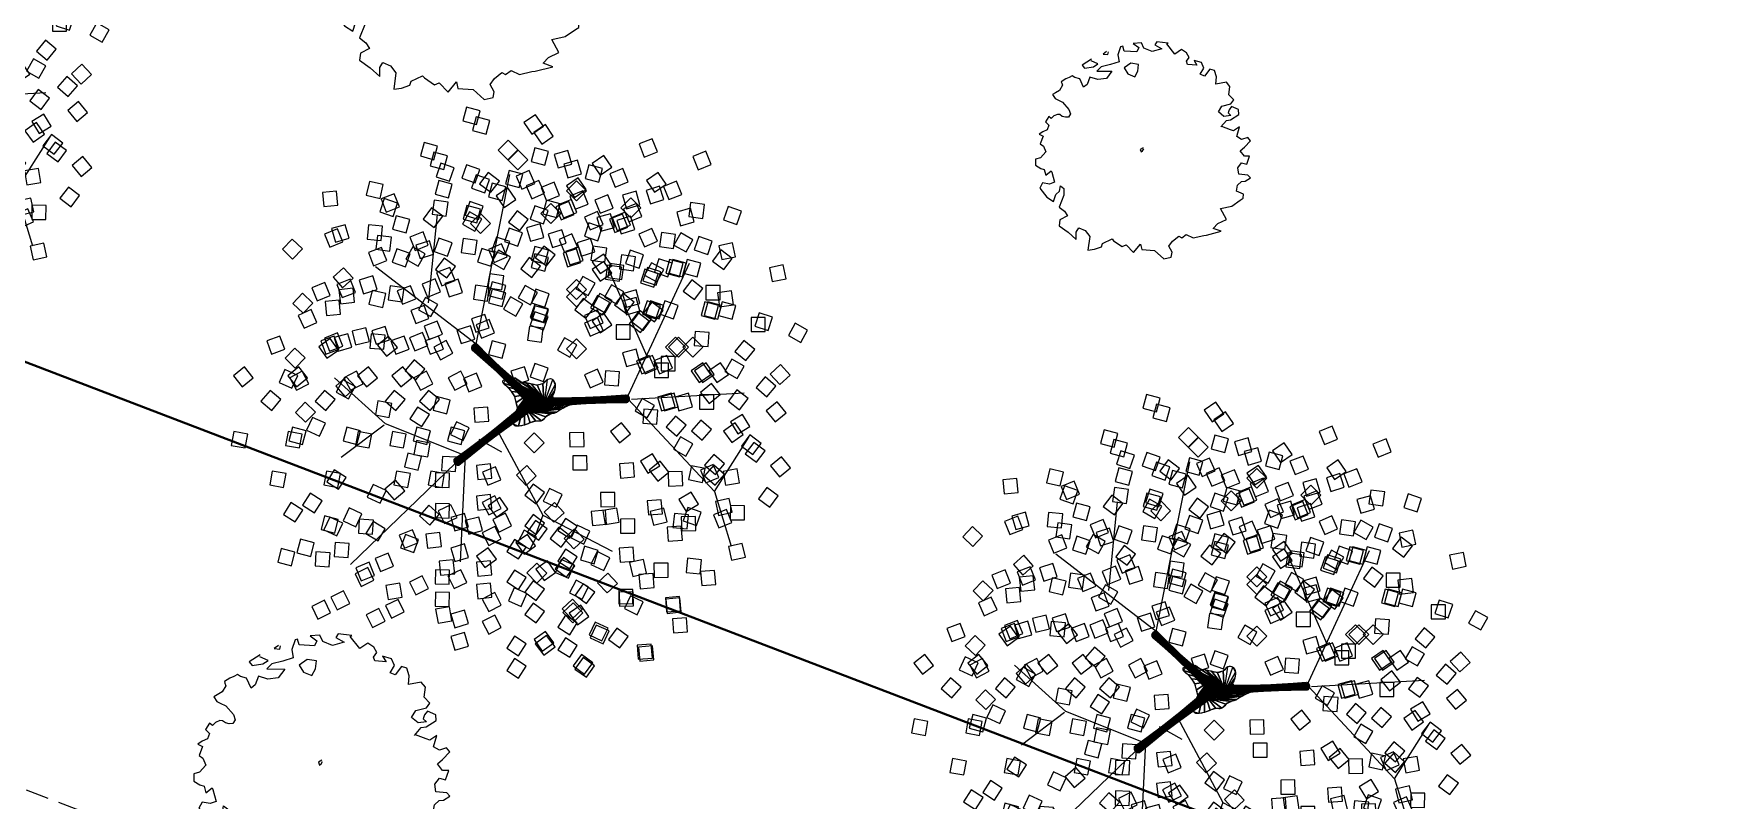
# Model space of a CAD drawing. Extents: x 2080 to 102399, y 2071 to 93424.
# Drawn here: x 77605 to 78341, y 81167 to 81499 of the extents above; entities that cross this region are included whole.
import ezdxf

# ---------------------------------------------------------------- set-up
doc = ezdxf.new("R2010")
doc.units = 0
doc.header["$LTSCALE"] = 20
doc.header["$MEASUREMENT"] = 0
doc.linetypes.add('DASHED', pattern=[0.75, 0.5, -0.25])
for name, color, linetype, lineweight in [('fence', 13, 'FENCELINE2', 40), ('Mango tree', 96, 'Continuous', 5), ('sappotta', 114, 'Continuous', 5)]:
    doc.layers.add(name, color=color, linetype=linetype, lineweight=lineweight)
doc.layers.add('proposed tree', color=3, linetype='Continuous')
doc.linetypes.add('FENCELINE2', pattern='A,0.25,-0.1,[132,ltypeshp.shx,S=0.1,R=0,X=-0.1,Y=0],-0.1,1', length=1.45)

# ---------------------------------------------------------------- blocks, each defined once
blk = doc.blocks.new('NEEM')
at = {"layer": 'sappotta', "linetype": 'Continuous'}
for p, q in [((-0.359, 1.043), (-0.396, 1.016)), ((-0.345, 1.011), (-0.34, 1.039)), ((-0.213, 1.092), (-0.242, 1.007)), ((-0.191, 1.099), (-0.213, 1.092)), ((-0.177, 1.048), (-0.191, 1.099)), ((-0.043, 1.039), (-0.177, 1.048)), ((0.003, 1.132), (-0.083, 1.127)), ((-0.083, 1.127), (-0.023, 1.083)), ((-0.023, 1.083), (-0.043, 1.039)), ((0.03, 1.077), (0.003, 1.132)), ((0.114, 1.043), (0.03, 1.077)), ((0.216, 1.072), (0.114, 1.043)), ((0.162, 1.144), (0.142, 1.112)), ((0.142, 1.112), (0.216, 1.072)), ((0.283, 1.13), (0.162, 1.144)), ((0.267, 1.123), (0.283, 1.13)), ((0.351, 1.016), (0.267, 1.123)), ((0.421, 1.063), (0.351, 1.016)), ((0.473, 1.03), (0.421, 1.063)), ((-0.517, 0.963), (-0.614, 0.901)), ((-0.614, 0.901), (-0.589, 0.87)), ((-0.521, 0.945), (-0.521, 0.945)), ((-0.449, 0.913), (-0.521, 0.945)), ((-0.494, 0.884), (-0.449, 0.913)), ((-0.32, 0.906), (-0.415, 0.884)), ((-0.396, 1.016), (-0.345, 1.011)), ((-0.23, 0.935), (-0.32, 0.906)), ((-0.242, 1.007), (-0.23, 0.935)), ((-0.108, 0.922), (-0.177, 0.872)), ((-0.027, 0.908), (-0.108, 0.922)), ((-0.034, 0.839), (-0.027, 0.908)), ((0.472, 0.942), (0.501, 0.982)), ((0.483, 0.908), (0.472, 0.942)), ((0.501, 0.982), (0.473, 1.03)), ((0.581, 0.9), (0.483, 0.908)), ((0.551, 0.95), (0.581, 0.9)), ((0.627, 0.928), (0.551, 0.95)), ((0.654, 0.87), (0.627, 0.928)), ((-0.783, 0.757), (-0.83, 0.729)), ((-0.749, 0.774), (-0.783, 0.757)), ((-0.717, 0.789), (-0.749, 0.774)), ((-0.689, 0.772), (-0.717, 0.789)), ((-0.638, 0.758), (-0.689, 0.772)), ((-0.598, 0.672), (-0.638, 0.758)), ((-0.589, 0.87), (-0.494, 0.884)), ((-0.533, 0.776), (-0.562, 0.699)), ((-0.452, 0.75), (-0.533, 0.776)), ((-0.415, 0.884), (-0.459, 0.839)), ((-0.459, 0.839), (-0.303, 0.837)), ((-0.361, 0.762), (-0.452, 0.75)), ((-0.303, 0.837), (-0.361, 0.762)), ((-0.177, 0.872), (-0.139, 0.809)), ((-0.139, 0.809), (-0.067, 0.78)), ((-0.067, 0.78), (-0.034, 0.839)), ((0.616, 0.806), (0.654, 0.87)), ((0.66, 0.788), (0.616, 0.806)), ((0.715, 0.86), (0.66, 0.788)), ((0.762, 0.844), (0.715, 0.86)), ((0.783, 0.779), (0.762, 0.844)), ((0.776, 0.704), (0.783, 0.779)), ((-0.892, 0.613), (-0.923, 0.594)), ((-0.923, 0.594), (-0.895, 0.555)), ((-0.85, 0.638), (-0.892, 0.613)), ((-0.818, 0.692), (-0.85, 0.638)), ((-0.83, 0.729), (-0.826, 0.714)), ((-0.826, 0.714), (-0.818, 0.692)), ((-0.562, 0.699), (-0.598, 0.672)), ((0.888, 0.723), (0.776, 0.704)), ((0.924, 0.679), (0.888, 0.723)), ((0.913, 0.591), (0.924, 0.679)), ((-0.895, 0.555), (-0.868, 0.54)), ((-0.868, 0.54), (-0.818, 0.517)), ((-0.818, 0.517), (-0.752, 0.44)), ((0.804, 0.415), (0.84, 0.475)), ((0.84, 0.475), (0.934, 0.5)), ((0.964, 0.541), (0.913, 0.591)), ((0.942, 0.471), (0.917, 0.437)), ((0.934, 0.5), (0.964, 0.541)), ((1.014, 0.439), (0.942, 0.471)), ((-0.96, 0.366), (-0.994, 0.31)), ((-0.994, 0.31), (-0.961, 0.275)), ((-0.935, 0.345), (-0.96, 0.366)), ((-0.908, 0.372), (-0.935, 0.345)), ((-0.87, 0.389), (-0.908, 0.372)), ((-0.846, 0.386), (-0.87, 0.389)), ((-0.821, 0.367), (-0.846, 0.386)), ((-0.788, 0.359), (-0.821, 0.367)), ((-0.757, 0.361), (-0.788, 0.359)), ((-0.735, 0.394), (-0.757, 0.361)), ((-0.752, 0.44), (-0.735, 0.394)), ((0.86, 0.367), (0.804, 0.415)), ((0.829, 0.259), (0.888, 0.326)), ((0.933, 0.378), (0.86, 0.367)), ((0.888, 0.326), (0.93, 0.332)), ((0.917, 0.437), (0.904, 0.404)), ((0.904, 0.404), (0.933, 0.378)), ((0.93, 0.332), (1.018, 0.389)), ((1.018, 0.389), (1.014, 0.439)), ((-1.023, 0.208), (-1.062, 0.182)), ((-1.062, 0.182), (-1.02, 0.162)), ((-1.02, 0.162), (-1.049, 0.084)), ((-0.978, 0.229), (-1.023, 0.208)), ((-0.961, 0.275), (-0.978, 0.229)), ((0.838, 0.262), (0.829, 0.259)), ((0.931, 0.228), (0.838, 0.262)), ((0.962, 0.217), (0.931, 0.228)), ((1.025, 0.259), (0.962, 0.217)), ((0.996, 0.16), (1.025, 0.259)), ((1.046, 0.129), (0.996, 0.16)), ((1.109, 0.149), (1.046, 0.129)), ((1.137, 0.114), (1.109, 0.149)), ((-1.049, 0.084), (-1.017, 0.059)), ((-1.017, 0.059), (-0.991, -0.002)), ((0.02, 0.041), (-0.009, 0.024)), ((-0.009, 0.024), (0, 0)), ((0, 0), (0.014, 0.011)), ((0.014, 0.011), (0.027, 0.031)), ((1.029, 0.011), (1.074, 0.049)), ((1.074, -0.047), (1.029, 0.011)), ((1.074, 0.049), (1.137, 0.114)), ((-1.097, -0.077), (-1.098, -0.14)), ((-1.098, -0.14), (-1.044, -0.173)), ((-1.048, -0.062), (-1.097, -0.077)), ((-0.991, -0.002), (-1.048, -0.062)), ((1.007, -0.166), (1.046, -0.114)), ((1.046, -0.114), (1.1, -0.129)), ((1.129, -0.047), (1.074, -0.047)), ((1.1, -0.129), (1.129, -0.047)), ((-1.044, -0.173), (-1.007, -0.185)), ((-1.007, -0.185), (-0.992, -0.244)), ((-0.992, -0.244), (-0.937, -0.198)), ((-0.937, -0.198), (-0.93, -0.213)), ((-0.93, -0.213), (-0.902, -0.318)), ((1.016, -0.234), (1.007, -0.166)), ((1.11, -0.243), (1.016, -0.234)), ((1.083, -0.306), (1.137, -0.273)), ((1.137, -0.273), (1.11, -0.243)), ((-1.025, -0.325), (-1.052, -0.378)), ((-1.052, -0.378), (-0.982, -0.471)), ((-0.953, -0.336), (-1.025, -0.325)), ((-0.902, -0.318), (-0.953, -0.336)), ((-0.888, -0.446), (-0.848, -0.411)), ((-0.848, -0.411), (-0.837, -0.355)), ((-0.837, -0.355), (-0.803, -0.383)), ((-0.803, -0.383), (-0.803, -0.452)), ((0.992, -0.411), (1.004, -0.349)), ((1.066, -0.443), (0.992, -0.411)), ((1.004, -0.349), (1.045, -0.311)), ((1.045, -0.311), (1.083, -0.306)), ((1.061, -0.484), (1.066, -0.443)), ((-0.982, -0.471), (-0.91, -0.516)), ((-0.91, -0.516), (-0.888, -0.446)), ((-0.803, -0.452), (-0.853, -0.576)), ((-0.853, -0.576), (-0.797, -0.619)), ((0.826, -0.591), (0.943, -0.565)), ((0.887, -0.704), (0.826, -0.591)), ((0.943, -0.565), (1.032, -0.503)), ((1.032, -0.503), (1.061, -0.484)), ((-0.844, -0.71), (-0.852, -0.77)), ((-0.766, -0.668), (-0.844, -0.71)), ((-0.797, -0.619), (-0.766, -0.668)), ((0.797, -0.747), (0.887, -0.704)), ((-0.852, -0.77), (-0.758, -0.838)), ((-0.758, -0.838), (-0.675, -0.912)), ((-0.676, -0.836), (-0.649, -0.791)), ((-0.675, -0.912), (-0.676, -0.836)), ((-0.649, -0.791), (-0.582, -0.82)), ((-0.582, -0.82), (-0.534, -0.881)), ((-0.534, -0.881), (-0.554, -1.025)), ((0.327, -0.932), (0.391, -0.879)), ((0.391, -0.879), (0.423, -0.897)), ((0.423, -0.897), (0.47, -0.86)), ((0.47, -0.86), (0.543, -0.896)), ((0.543, -0.896), (0.652, -0.871)), ((0.652, -0.871), (0.68, -0.867)), ((0.68, -0.867), (0.834, -0.828)), ((0.751, -0.797), (0.797, -0.747)), ((0.834, -0.828), (0.751, -0.797)), ((-0.554, -1.025), (-0.486, -1.015)), ((-0.486, -1.015), (-0.413, -0.988)), ((-0.413, -0.988), (-0.401, -0.955)), ((-0.401, -0.955), (-0.302, -0.907)), ((-0.302, -0.907), (-0.286, -0.926)), ((-0.286, -0.926), (-0.197, -0.986)), ((-0.197, -0.986), (-0.157, -0.969)), ((-0.157, -0.969), (-0.078, -1.049)), ((-0.078, -1.049), (-0.006, -0.96)), ((-0.006, -0.96), (0.006, -1.017)), ((0.006, -1.017), (0.139, -1.026)), ((0.139, -1.026), (0.236, -1.115)), ((0.287, -0.982), (0.327, -0.932)), ((0.324, -1.046), (0.287, -0.982)), ((0.236, -1.115), (0.314, -1.096)), ((0.314, -1.096), (0.324, -1.046))]:
    blk.add_line(p, q, dxfattribs=at)
blk = doc.blocks.new('3DLF-S')
at = {"color": 3}
blk.add_3dface([(0, 0), (-4, -4, -4), (0, -8, -8), (4, -4, -4)], dxfattribs=at)
blk = doc.blocks.new('3DLFS-S')
at = {"color": 92}
for p, rotation in [((-7.25, 0.25, 10.5), 338.5232090204596), ((-21.75, -8.25, -0.46), 330.9453959009229), ((11.5, -2.25, 8.5), 25.76932762433872), ((28, -11.58, 2.5), 29.93151184050779), ((-11.25, -21.75), 349.3803447238449), ((11, -25.71, 1), 29.93151184050779)]:
    blk.add_blockref('3DLF-S', p, dxfattribs=dict(at, rotation=rotation))
blk.add_blockref('3DLF-S', (-1.75, -11.41, 4.75), dxfattribs=at)
blk = doc.blocks.new('T48')
at = {"color": 10, "extrusion": (6.99446e-33, -1, -1.83772e-16)}
for p, q in [((-0.0984, 0.0995, 0.6032), (-0.0413, 0.3873, 0.7588)), ((-0.1789, 0.1693, 0.6646), (-0.164, 0.3196, 0.8033)), ((-0.0984, 0.0995, 0.5958), (-0.2688, 0.2307, 0.725)), ((0.1651, 0.0063, 0.4593), (0.3567, 0.0169, 0.5895))]:
    blk.add_line(p, q, dxfattribs=at)
at = {"color": 10}
for p, q in [((0.1916, 0.0783, 0.5027), (0.1238, 0.2318, 0.5027)), ((0.1566, 0.0063, 0.4614), (0.2635, 0.2371, 0.6022)), ((-0.2519, -0.036, 0.508), (-0.3387, 0.0423, 0.5387)), ((0.1598, 0.0063, 0.4614), (0.3059, -0.1503, 0.6022)), ((-0.254, -0.0381, 0.5122), (-0.3271, -0.0931, 0.6011)), ((-0.12, -0.0885, 0.417), (-0.2519, -0.036, 0.508)), ((-0.0624, -0.0466, 0.3387), (0.0148, -0.1905, 0.3598)), ((0.3059, -0.1503, 0.6022), (0.3641, -0.0582, 0.653)), ((-0.3111, -0.2741, 0.6445), (-0.1333, -0.1027, 0.4233)), ((-0.1168, -0.0885, 0.417), (-0.1253, -0.2699, 0.5122)), ((0.3059, -0.1503, 0.6022), (0.3344, -0.2434, 0.6382)), ((0.0148, -0.1905, 0.3598), (0.0011, -0.2275, 0.4117)), ((0.0148, -0.1905, 0.3598), (0.1323, -0.2519, 0.3598))]:
    blk.add_line(p, q, dxfattribs=at)
at = {"color": 10, "extrusion": (1, 0, 0)}
blk.add_line((-0.0544, -0.0836, 0.4307), (-0.0929, -0.0624, 0.6985), dxfattribs=at)
at = {"color": 10}
blk.add_lwpolyline([(0.0317, 0.0392, -0.117832), (0.0349, 0.0351, -0.109862), (0.036, 0.0296, -0.036437), (0.0354, 0.0234, -0.034184), (0.0339, 0.0169, -0.070317), (0.0317, 0.0123, 0.121404), (0.0307, 0.0095, 0.105675), (0.0309, 0.0078, 0.10563), (0.0317, 0.0063, 0.11787), (0.034, 0.0048, 0.050289), (0.0402, 0.0032, 0.018663), (0.0459, 0.0025, 0.01497), (0.0529, 0.0021, 0.087147), (0.0578, 0.0029, -0.118281), (0.0614, 0.0032, -0.325615), (0.0642, 0.0004, -0.326103), (0.0624, -0.0032, -0.032273), (0.0591, -0.0046, 0.027106), (0.055, -0.0063, 0.002318), (0.0467, -0.0105, 0.008478), (0.0444, -0.0116, 0.036344), (0.042, -0.0132, -0.022039), (0.0381, -0.0159, -0.092744), (0.0318, -0.0183, 0.069203), (0.0233, -0.0212, 0.147866), (0.0177, -0.0264, -0.172152), (0.0127, -0.0307, -0.132721), (0.0065, -0.0313, 0.108842), (-0.0011, -0.0317, 0.053805), (-0.0066, -0.0339, -0.040641), (-0.0138, -0.037, -0.081395), (-0.0294, -0.0396, -0.221332), (-0.0349, -0.037, -0.079922), (-0.0366, -0.0342, -0.108313), (-0.037, -0.0317, -0.048517), (-0.0366, -0.0289, -0.02389), (-0.0349, -0.0233, -0.137674), (-0.0294, -0.0155, 0.264867), (-0.0275, -0.0106, 0.017693), (-0.028, -0.0077, 0.00755), (-0.0296, -0.0011, 0.004346), (-0.0318, 0.0072, 0.010497), (-0.0328, 0.0106, 0.070056), (-0.0345, 0.0141, 0.023562), (-0.0413, 0.0233, 0.090241), (-0.0474, 0.0285, -0.118501), (-0.0519, 0.0328, -0.08154), (-0.0529, 0.0353, -0.126697), (-0.0529, 0.037, -0.215241), (-0.0518, 0.0384, -0.116434), (-0.0487, 0.0392, -0.22855), (-0.0456, 0.0377, 0.214017), (-0.0423, 0.036, 0.07524), (-0.0392, 0.0363, 0.190759), (-0.0381, 0.037, 0.274563), (-0.038, 0.0385, -0.2385), (-0.0381, 0.0402, -0.087445), (-0.0371, 0.0416, -0.110244), (-0.036, 0.0423, -0.136741), (-0.0342, 0.0425, -0.06456), (-0.0307, 0.0413, -0.144236), (-0.0272, 0.038, 0.201708), (-0.0243, 0.036, 0.026586), (-0.0197, 0.0351, -0.015616), (-0.0116, 0.0339, -0.012911), (-0.0034, 0.0321, 0.016293), (0.0032, 0.0307, 0.100723), (0.0087, 0.0308, 0.063874), (0.0169, 0.0339, 0.158892), (0.0202, 0.0372, -0.171356), (0.0233, 0.0402, -0.140353), (0.0277, 0.0409, -0.14068)], format="xyb", close=True, dxfattribs=at)
blk.add_circle((0, 0, 0.0593), 0.0169, dxfattribs=at)
at = {"color": 10, "extrusion": (0.668965, 4.71754e-17, 0.743294)}
blk.add_circle((0.0067, 0.1929, 0.4486), 0.00635, dxfattribs=at)
at = {"color": 92, "xscale": 0.00423333291, "yscale": 0.00423333291, "zscale": 0.00423333291}
for p, rotation in [((-0.0512, 0.3634, 0.4773), 180), ((-0.0347, 0.3469, 0.5778), 180), ((0.2193, 0.2927, 0.6911), 127.0355451173859), ((-0.1257, 0.2737, 0.7715), 217.0355451173859), ((0.0646, 0.2942, 0.7715), 180), ((0.1697, 0.2419, 0.5345), 127.0355451173859), ((-0.2751, 0.2492, 0.5313), 241.10908773184), ((-0.2217, 0.214, 0.6223), 217.0355451173859), ((0.0212, 0.2561, 0.581), 180), ((0.0532, 0.2187, 0.4392), 127.0355451173859), ((0.1019, 0.2041, 0.7334), 127.0355451173859), ((0.1566, 0.2654, 0.6181), 180), ((-0.0766, 0.2087, 0.5239), 217.0355451173859), ((-0.0983, 0.239, 0.6773), 180), ((0.0782, 0.1863, 0.8901), 127.0355451173859), ((0.0824, 0.1895, 0.3736), 127.0355451173859), ((-0.2004, 0.1285, 0.6773), 217.0355451173859), ((-0.056, 0.1294, 0.5408), 217.0355451173859), ((-0.0313, 0.1487, 0.9155), 217.0355451173859), ((0.3278, 0.115, 0.6159), 116.7371100578059), ((0.0646, 0.127, 0.8805), 180), ((0.0646, 0.1143, 0.3831), 180), ((-0.2706, 0.0643, 0.3937), 241.10908773184), ((0.0356, 0.06, 0.8699), 217.0355451173859), ((0.1746, 0.1016, 0.8901), 90), ((0.1799, 0.1016, 0.3736), 90), ((0.2043, 0.1016, 0.7334), 90), ((0.2753, 0.0475, 0.4286), 105.1767250495332), ((-0.2856, 0.0738, 0.6742), 260.280514680602), ((-0.1363, 0.0536, 0.6773), 274.426310174705), ((0.0646, 0.0265, 0.8699), 180), ((0.1228, -0.0191, 0.6773), 105.1767250495332), ((-0.3807, 0.0017, 0.5165), 274.426310174705), ((-0.2887, 0.0017, 0.8181), 274.426310174705), ((-0.1701, 0.0017, 0.454), 274.426310174705), ((-0.1119, 0.0017, 0.9165), 274.426310174705), ((0.188, -0.0842, 0.6551), 105.1767250495332), ((-0.0904, -0.066, 0.9165), 311.4618552920909), ((0.24, -0.0892, 0.7673), 68.14117993214732), ((0.2855, -0.0824, 0.5175), 54.73338241883649), ((0.2622, -0.1654, 0.5673), 68.14117993214732), ((0.0168, -0.0972, 0.8329), 19.52835435071045), ((-0.2315, -0.1725, 0.8181), 311.4618552920909), ((-0.0451, -0.1141, 0.7705), 342.4928092333245), ((-0.1488, -0.2181, 0.453), 294.8881552746311), ((0.0639, -0.1597, 0.9017), 19.52835435071045), ((-0.305, -0.2279, 0.5165), 311.4618552920909), ((-0.2725, -0.2122, 0.6456), 311.4618552920909), ((-0.0451, -0.166, 0.9017), 342.4928092333245), ((0.0694, -0.1975, 0.4646), 28.35728449507812), ((0.0977, -0.2045, 0.6371), 19.52835435071045), ((-0.0635, -0.1995, 0.4646), 351.3217393776923), ((0.1544, -0.2796, 0.7345), 19.52835435071045), ((-0.0451, -0.2782, 0.6371), 342.4928092333245), ((-0.0451, -0.3163, 0.7345), 342.4928092333245), ((0.0947, -0.3242, 0.635), 19.52835435071045), ((0.0952, -0.3294, 0.508), 20.68147253157148)]:
    blk.add_blockref('3DLFS-S', p, dxfattribs=dict(at, rotation=rotation))
at = {"xscale": 0.00423333291, "yscale": 0.00423333291, "zscale": 0.00423333291}
for p, rotation in [((-0.0783, -0.0074, 0.9843), 319.1446237411043), ((0.0603, -0.0508, 0.9843), 46.3875157474432)]:
    blk.add_blockref('3DLF-S', p, dxfattribs=dict(at, rotation=rotation))
blk.add_blockref('3DLF-S', (0, -0.0508, 0.9843), dxfattribs=at)
at = {"color": 10}
mesh = blk.add_polymesh((2, 36), dxfattribs=dict(at, n_close=True))
for k, corner in enumerate([(-0.0046, 0.0044, 0.2678), (-0.0035, 0.0053, 0.2678), (-0.0022, 0.0061, 0.2678), (-0.0009, 0.0067, 0.2678), (0.0006, 0.007, 0.2678), (0.0021, 0.007, 0.2678), (0.0035, 0.0068, 0.2678), (0.0049, 0.0063, 0.2678), (0.0062, 0.0056, 0.2678), (0.0074, 0.0047, 0.2678), (0.0083, 0.0036, 0.2678), (0.0091, 0.0023, 0.2678), (0.0097, 0.0009, 0.2678), (0.0099, -0.0005, 0.2678), (0.01, -0.002, 0.2678), (0.0098, -0.0034, 0.2678), (0.0093, -0.0048, 0.2678), (0.0086, -0.0061, 0.2678), (0.0077, -0.0073, 0.2678), (0.0066, -0.0083, 0.2678), (0.0053, -0.009, 0.2678), (0.0039, -0.0096, 0.2678), (0.0025, -0.0099, 0.2678), (0.001, -0.0099, 0.2678), (-0.0004, -0.0097, 0.2678), (-0.0018, -0.0092, 0.2678), (-0.0031, -0.0085, 0.2678), (-0.0043, -0.0076, 0.2678), (-0.0053, -0.0065, 0.2678), (-0.006, -0.0052, 0.2678), (-0.0066, -0.0039, 0.2678), (-0.0069, -0.0024, 0.2678), (-0.0069, -0.0009, 0.2678), (-0.0067, 0.0005, 0.2678), (-0.0062, 0.0019, 0.2678), (-0.0055, 0.0032, 0.2678), (-0.0963, 0.0992, 0.5969), (-0.0957, 0.0985, 0.5976), (-0.0954, 0.0978, 0.5983), (-0.0951, 0.0969, 0.599), (-0.0951, 0.096, 0.5996), (-0.0952, 0.095, 0.6001), (-0.0955, 0.094, 0.6006), (-0.0959, 0.0931, 0.6009), (-0.0965, 0.0922, 0.6011), (-0.0972, 0.0913, 0.6011), (-0.098, 0.0906, 0.6011), (-0.0989, 0.0899, 0.6009), (-0.0999, 0.0894, 0.6006), (-0.1008, 0.0891, 0.6001), (-0.1018, 0.0889, 0.5996), (-0.1027, 0.0889, 0.599), (-0.1036, 0.0891, 0.5983), (-0.1043, 0.0894, 0.5976), (-0.105, 0.0899, 0.5969), (-0.1055, 0.0906, 0.5961), (-0.1059, 0.0913, 0.5954), (-0.1061, 0.0922, 0.5948), (-0.1062, 0.0931, 0.5942), (-0.1061, 0.0941, 0.5936), (-0.1058, 0.0951, 0.5932), (-0.1053, 0.096, 0.5929), (-0.1048, 0.0969, 0.5927), (-0.1041, 0.0978, 0.5926), (-0.1032, 0.0985, 0.5927), (-0.1024, 0.0992, 0.5929), (-0.1014, 0.0997, 0.5932), (-0.1004, 0.1, 0.5936), (-0.0995, 0.1002, 0.5942), (-0.0986, 0.1002, 0.5948), (-0.0977, 0.1, 0.5954), (-0.0969, 0.0997, 0.5961)]):
    mesh.set_mesh_vertex(divmod(k, 36), corner)
mesh = blk.add_polymesh((2, 36), dxfattribs=dict(at, n_close=True))
for k, corner in enumerate([(0.0169, 0, 0.0593), (0.0167, 0.0029, 0.0593), (0.0159, 0.0058, 0.0593), (0.0147, 0.0085, 0.0593), (0.013, 0.0109, 0.0593), (0.0109, 0.013, 0.0593), (0.0085, 0.0147, 0.0593), (0.0058, 0.0159, 0.0593), (0.0029, 0.0167, 0.0593), (0, 0.0169, 0.0593), (-0.0029, 0.0167, 0.0593), (-0.0058, 0.0159, 0.0593), (-0.0085, 0.0147, 0.0593), (-0.0109, 0.013, 0.0593), (-0.013, 0.0109, 0.0593), (-0.0147, 0.0085, 0.0593), (-0.0159, 0.0058, 0.0593), (-0.0167, 0.0029, 0.0593), (-0.0169, 0, 0.0593), (-0.0167, -0.0029, 0.0593), (-0.0159, -0.0058, 0.0593), (-0.0147, -0.0085, 0.0593), (-0.013, -0.0109, 0.0593), (-0.0109, -0.013, 0.0593), (-0.0085, -0.0147, 0.0593), (-0.0058, -0.0159, 0.0593), (-0.0029, -0.0167, 0.0593), (0, -0.0169, 0.0593), (0.0029, -0.0167, 0.0593), (0.0058, -0.0159, 0.0593), (0.0085, -0.0147, 0.0593), (0.0109, -0.013, 0.0593), (0.013, -0.0109, 0.0593), (0.0147, -0.0085, 0.0593), (0.0159, -0.0058, 0.0593), (0.0167, -0.0029, 0.0593), (0.0223, 0.0396), (0.015, 0.0329), (0.0052, 0.0305), (-0.0048, 0.0324), (-0.0147, 0.0344), (-0.0247, 0.0361), (-0.0327, 0.0421), (-0.0383, 0.0368), (-0.0474, 0.0389), (-0.0522, 0.0334), (-0.0448, 0.0267), (-0.0381, 0.0191), (-0.0328, 0.0105), (-0.0301, 0.0007), (-0.0278, -0.0091), (-0.0317, -0.0177), (-0.0361, -0.0268), (-0.0354, -0.0365), (-0.0263, -0.0395), (-0.0163, -0.0378), (-0.0068, -0.0341), (0.0028, -0.0311), (0.0128, -0.0306), (0.0199, -0.0236), (0.0288, -0.019), (0.0384, -0.0157), (0.047, -0.0103), (0.0561, -0.0059), (0.0642, -0.0006), (0.0566, 0.0025), (0.0465, 0.0024), (0.0365, 0.004), (0.031, 0.0108), (0.0348, 0.0202), (0.036, 0.0303), (0.0317, 0.0392)]):
    mesh.set_mesh_vertex(divmod(k, 36), corner)
mesh = blk.add_polymesh((2, 36), dxfattribs=dict(at, n_close=True))
for k, corner in enumerate([(-0.0047, -0.0042, 0.2678), (-0.0056, -0.0031, 0.2678), (-0.0063, -0.0017, 0.2678), (-0.0067, -0.0003, 0.2678), (-0.0069, 0.0011, 0.2678), (-0.0068, 0.0026, 0.2678), (-0.0065, 0.004, 0.2678), (-0.0059, 0.0054, 0.2678), (-0.0051, 0.0066, 0.2678), (-0.0041, 0.0077, 0.2678), (-0.0029, 0.0086, 0.2678), (-0.0016, 0.0093, 0.2678), (-0.0002, 0.0097, 0.2678), (0.0013, 0.0099, 0.2678), (0.0028, 0.0098, 0.2678), (0.0042, 0.0095, 0.2678), (0.0056, 0.0089, 0.2678), (0.0068, 0.0081, 0.2678), (0.0079, 0.0071, 0.2678), (0.0088, 0.0059, 0.2678), (0.0094, 0.0046, 0.2678), (0.0099, 0.0032, 0.2678), (0.01, 0.0017, 0.2678), (0.01, 0.0002, 0.2678), (0.0096, -0.0012, 0.2678), (0.009, -0.0026, 0.2678), (0.0082, -0.0038, 0.2678), (0.0072, -0.0049, 0.2678), (0.0061, -0.0058, 0.2678), (0.0047, -0.0064, 0.2678), (0.0033, -0.0069, 0.2678), (0.0019, -0.007, 0.2678), (0.0004, -0.007, 0.2678), (-0.0011, -0.0066, 0.2678), (-0.0024, -0.0061, 0.2678), (-0.0036, -0.0053, 0.2678), (-0.1348, -0.0955, 0.4233), (-0.1341, -0.0951, 0.4241), (-0.1334, -0.0948, 0.4248), (-0.1325, -0.0946, 0.4254), (-0.1316, -0.0946, 0.426), (-0.1306, -0.0948, 0.4266), (-0.1297, -0.0952, 0.427), (-0.1287, -0.0957, 0.4273), (-0.1279, -0.0963, 0.4275), (-0.1271, -0.0971, 0.4276), (-0.1264, -0.098, 0.4275), (-0.1258, -0.0989, 0.4273), (-0.1254, -0.0999, 0.427), (-0.1252, -0.1009, 0.4266), (-0.1251, -0.1019, 0.426), (-0.1251, -0.1028, 0.4254), (-0.1254, -0.1036, 0.4248), (-0.1258, -0.1044, 0.4241), (-0.1263, -0.105, 0.4233), (-0.127, -0.1055, 0.4226), (-0.1278, -0.1058, 0.4219), (-0.1287, -0.1059, 0.4212), (-0.1296, -0.1059, 0.4206), (-0.1305, -0.1057, 0.4201), (-0.1315, -0.1054, 0.4196), (-0.1324, -0.1049, 0.4193), (-0.1333, -0.1042, 0.4191), (-0.1341, -0.1034, 0.4191), (-0.1348, -0.1026, 0.4191), (-0.1353, -0.1016, 0.4193), (-0.1357, -0.1006, 0.4196), (-0.136, -0.0997, 0.4201), (-0.1361, -0.0987, 0.4206), (-0.136, -0.0978, 0.4212), (-0.1358, -0.0969, 0.4219), (-0.1354, -0.0962, 0.4226)]):
    mesh.set_mesh_vertex(divmod(k, 36), corner)
mesh = blk.add_polymesh((2, 36), dxfattribs=dict(at, n_close=True))
for k, corner in enumerate([(0.0169, 0, 0.0593), (0.0167, 0.0029, 0.0593), (0.0159, 0.0058, 0.0593), (0.0147, 0.0085, 0.0593), (0.013, 0.0109, 0.0593), (0.0109, 0.013, 0.0593), (0.0085, 0.0147, 0.0593), (0.0058, 0.0159, 0.0593), (0.0029, 0.0167, 0.0593), (0, 0.0169, 0.0593), (-0.0029, 0.0167, 0.0593), (-0.0058, 0.0159, 0.0593), (-0.0085, 0.0147, 0.0593), (-0.0109, 0.013, 0.0593), (-0.013, 0.0109, 0.0593), (-0.0147, 0.0085, 0.0593), (-0.0159, 0.0058, 0.0593), (-0.0167, 0.0029, 0.0593), (-0.0169, 0, 0.0593), (-0.0167, -0.0029, 0.0593), (-0.0159, -0.0058, 0.0593), (-0.0147, -0.0085, 0.0593), (-0.013, -0.0109, 0.0593), (-0.0109, -0.013, 0.0593), (-0.0085, -0.0147, 0.0593), (-0.0058, -0.0159, 0.0593), (-0.0029, -0.0167, 0.0593), (0, -0.0169, 0.0593), (0.0029, -0.0167, 0.0593), (0.0058, -0.0159, 0.0593), (0.0085, -0.0147, 0.0593), (0.0109, -0.013, 0.0593), (0.013, -0.0109, 0.0593), (0.0147, -0.0085, 0.0593), (0.0159, -0.0058, 0.0593), (0.0167, -0.0029, 0.0593), (0.0116, 0, 0.2773), (0.0115, 0.002, 0.2773), (0.0109, 0.004, 0.2773), (0.0101, 0.0058, 0.2773), (0.0089, 0.0075, 0.2773), (0.0075, 0.0089, 0.2773), (0.0058, 0.0101, 0.2773), (0.004, 0.0109, 0.2773), (0.002, 0.0115, 0.2773), (0, 0.0116, 0.2773), (-0.002, 0.0115, 0.2773), (-0.004, 0.0109, 0.2773), (-0.0058, 0.0101, 0.2773), (-0.0075, 0.0089, 0.2773), (-0.0089, 0.0075, 0.2773), (-0.0101, 0.0058, 0.2773), (-0.0109, 0.004, 0.2773), (-0.0115, 0.002, 0.2773), (-0.0116, 0, 0.2773), (-0.0115, -0.002, 0.2773), (-0.0109, -0.004, 0.2773), (-0.0101, -0.0058, 0.2773), (-0.0089, -0.0075, 0.2773), (-0.0075, -0.0089, 0.2773), (-0.0058, -0.0101, 0.2773), (-0.004, -0.0109, 0.2773), (-0.002, -0.0115, 0.2773), (0, -0.0116, 0.2773), (0.002, -0.0115, 0.2773), (0.004, -0.0109, 0.2773), (0.0058, -0.0101, 0.2773), (0.0075, -0.0089, 0.2773), (0.0089, -0.0075, 0.2773), (0.0101, -0.0058, 0.2773), (0.0109, -0.004, 0.2773), (0.0115, -0.002, 0.2773)]):
    mesh.set_mesh_vertex(divmod(k, 36), corner)
mesh = blk.add_polymesh((2, 36), dxfattribs=dict(at, n_close=True))
for k, corner in enumerate([(0.0095, 0, 0.2741), (0.0094, 0.0015, 0.2741), (0.009, 0.0029, 0.2741), (0.0084, 0.0042, 0.2741), (0.0075, 0.0054, 0.2741), (0.0065, 0.0065, 0.2741), (0.0053, 0.0073, 0.2741), (0.004, 0.008, 0.2741), (0.0025, 0.0083, 0.2741), (0.0011, 0.0085, 0.2741), (-0.0004, 0.0083, 0.2741), (-0.0018, 0.008, 0.2741), (-0.0032, 0.0073, 0.2741), (-0.0044, 0.0065, 0.2741), (-0.0054, 0.0054, 0.2741), (-0.0063, 0.0042, 0.2741), (-0.0069, 0.0029, 0.2741), (-0.0073, 0.0015, 0.2741), (-0.0074, 0, 0.2741), (-0.0073, -0.0015, 0.2741), (-0.0069, -0.0029, 0.2741), (-0.0063, -0.0042, 0.2741), (-0.0054, -0.0054, 0.2741), (-0.0044, -0.0065, 0.2741), (-0.0032, -0.0073, 0.2741), (-0.0018, -0.008, 0.2741), (-0.0004, -0.0083, 0.2741), (0.0011, -0.0085, 0.2741), (0.0025, -0.0083, 0.2741), (0.004, -0.008, 0.2741), (0.0053, -0.0073, 0.2741), (0.0065, -0.0065, 0.2741), (0.0075, -0.0054, 0.2741), (0.0084, -0.0042, 0.2741), (0.009, -0.0029, 0.2741), (0.0094, -0.0015, 0.2741), (0.1567, 0.0131, 0.4625), (0.1559, 0.013, 0.4632), (0.1551, 0.0127, 0.4639), (0.1544, 0.0122, 0.4646), (0.1537, 0.0116, 0.4652), (0.1531, 0.0108, 0.4657), (0.1526, 0.0099, 0.4662), (0.1523, 0.0089, 0.4665), (0.1521, 0.0078, 0.4667), (0.152, 0.0067, 0.4667), (0.1521, 0.0056, 0.4667), (0.1523, 0.0046, 0.4665), (0.1526, 0.0036, 0.4662), (0.1531, 0.0027, 0.4657), (0.1537, 0.0019, 0.4652), (0.1544, 0.0012, 0.4646), (0.1551, 0.0008, 0.4639), (0.1559, 0.0005, 0.4632), (0.1567, 0.0004, 0.4625), (0.1576, 0.0005, 0.4617), (0.1583, 0.0008, 0.461), (0.1591, 0.0012, 0.4604), (0.1598, 0.0019, 0.4597), (0.1604, 0.0027, 0.4592), (0.1608, 0.0036, 0.4588), (0.1612, 0.0046, 0.4585), (0.1614, 0.0056, 0.4583), (0.1615, 0.0067, 0.4582), (0.1614, 0.0078, 0.4583), (0.1612, 0.0089, 0.4585), (0.1608, 0.0099, 0.4588), (0.1604, 0.0108, 0.4592), (0.1598, 0.0116, 0.4597), (0.1591, 0.0122, 0.4604), (0.1583, 0.0127, 0.461), (0.1576, 0.013, 0.4617)]):
    mesh.set_mesh_vertex(divmod(k, 36), corner)
blk = doc.blocks.new('A$C4747145C')
at = {"linetype": 'DASHED'}
blk.add_line((1120.56, -428.9), (0.09, -0.02), dxfattribs=at)

msp = doc.modelspace()

# ---------------------------------------------------------------- linework, layer by layer
at = {"layer": 'fence', "linetype": 'Continuous'}
msp.add_line((78340.661, 81073.968), (76607.285, 81737.452), dxfattribs=at)

# ---------------------------------------------------------------- block references
at = {"ltscale": 0.5}
msp.add_blockref('A$C4747145C', (76756.96, 81494.426), dxfattribs=at)
at = {"layer": 'Mango tree', "linetype": 'Continuous'}
for p, xscale, yscale, zscale in [((77788.91, 81526.294), 49.73619491429417, 49.73619491429417, 49.73619491429417), ((78085.831, 81448.207), 41.73058490554104, 41.73058490554104, 41.73058490554104), ((77729.154, 81181.94), 49.73619491429417, 49.73619491429417, 49.73619491429417)]:
    msp.add_blockref('NEEM', p, dxfattribs=dict(at, xscale=xscale, yscale=yscale, zscale=zscale))
at = {"layer": 'proposed tree', "xscale": 255.9263233038218, "yscale": 255.9263233038218, "zscale": 255.9263233038218}
for p in [(77519.036, 81469.631), (77822.289, 81339.215), (78117.582, 81214.425)]:
    msp.add_blockref('T48', p, dxfattribs=at)

doc.saveas('drawing.dxf')
